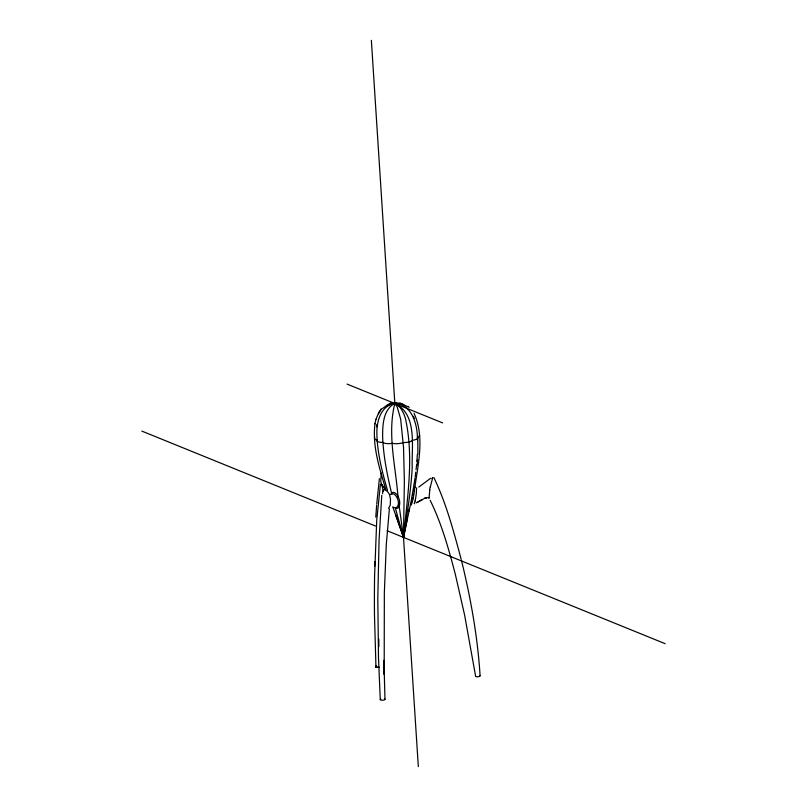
<?xml version="1.0" encoding="UTF-8"?>
<svg xmlns="http://www.w3.org/2000/svg" width="807" height="807" viewBox="0 0 807 807"><rect width="100%" height="100%" fill="white"/><g stroke="black" fill="none" stroke-linecap="round" stroke-linejoin="round"><path stroke-width="1.21" d="M414.324 503.275L414.354 503.79L415.091 501.127M417.875 454.099L417.794 437.616M376.718 426.802L376.859 424.502M461.433 560.28C470.723 598.229 477.663 636.874 480.104 675.913L479.933 676.185A2.673 0.787 -3.3 0 1 478.874 676.619L478.228 676.73A1.876 0.555 -3.3 0 1 477.542 676.77L476.897 676.75A2.915 0.857 -3.3 0 1 475.666 676.508L464.61 615.045L455.269 574.08C448.682 548.962 441.691 523.682 430.161 500.31M375.78 517.126L376.637 505.152M416.856 461.473L417.36 454.452M381.772 495.266L379.058 540.125L377.807 598.451L378.483 657.473L380.268 699.548A2.673 0.807 -3.9 0 0 380.823 700.052L382.195 700.214A2.653 0.797 -3.9 0 0 384.031 699.972L384.556 699.8A1.876 0.565 -3.9 0 0 384.868 699.598L384.979 699.397A2.915 0.878 -3.9 0 0 384.546 698.953M416.997 465.73L417.522 459.879M376.738 503.901L379.401 478.672M375.023 423.413C372.128 445.928 379.482 468.221 385.817 489.516M411.348 503.598L411.277 504.98L412.468 501.107A17.008 1.675 -80 0 0 412.982 498.887M415.212 476.856L415.766 472.105M416.049 469.735L416.604 464.983M389.388 508.924L386.311 544.211L384.344 592.711L384.182 674.47L383.94 660.297L384.969 699.296M404.236 530.976L403.5 537.391L392.787 506.857M411.419 503.054L411.711 501.056M429.838 489.778L428.981 498.373L428.931 497.445M381.186 473.77L381.308 473.124M415.04 478.026L411.439 499.805L403.5 537.391L400.07 527.344M415.555 498.635L415.666 497.939A11.601 1.21 -83.2 0 0 416.019 495.669A11.944 1.221 -83.2 0 0 416.341 493.329L416.583 487.842M414.859 487.448C418.228 463.309 424.775 436.486 414.011 413.265M411.974 499.503L412.115 498.676A17.008 1.574 -79.9 0 1 412.276 497.838M408.715 511.487L409.199 509.056M407.263 518.76L403.5 537.391L395.48 508.551M375.82 419.67L378.897 412.216L381.328 409.078M374.932 423.836L375.901 419.277M412.982 498.897L413.154 498.111A14.566 1.453 -80 0 0 414.011 493.813L414.889 486.792L414.526 487.69M430.383 486.833L432.734 477.532L431.967 478.642M413.628 491.16L414.263 488.598M390.961 494.338C392.787 489.375 397.851 494.6 398.567 497.616A14.566 10.703 39.9 0 1 399.626 501.45L399.687 502.176A17.008 12.488 39.9 0 1 399.636 504.274C399.667 506.251 397.992 509.731 395.642 507.916M381.277 473.447L380.722 481.093L383.456 491.312M378.533 413.759L381.217 408.937M380.299 699.467L380.349 699.397A1.876 0.565 -3.9 0 1 380.662 699.195L380.803 699.134M390.951 494.378C393.473 492.038 396.237 495.902 397.195 498.03A11.944 8.988 43.8 0 1 398.164 500.824A11.601 8.695 44.1 0 1 398.355 502.206L398.386 502.862A13.184 9.906 43.8 0 1 398.113 505.303L396.106 508.289L393.332 507.24M382.387 408.554L387.632 404.791L399.99 402.915L402.017 404.095M430.666 478.228L418.783 487.085M427.69 497.637L424.704 498.322L416.281 502.872M417.844 502.035L422.374 499.483M396.56 402.592C383.164 407.959 382.548 424.563 382.639 436.88C383.386 456.298 387.299 475.434 391.829 494.277M388.5 508.339L390.225 505.263L390.507 499.472A20.538 17.905 0.2 0 0 389.952 496.789C390.074 492.32 381.953 485.4 382.639 493.692M376.153 666.219L376.304 666.158A2.401 0.696 -3.9 0 0 375.971 667.076L376.607 667.197A2.915 0.837 -3.9 0 0 378.17 667.218L378.836 667.137M389.428 403.671L402.068 403.762L407.686 406.748M392.696 402.864C411.701 403.006 417.673 424.038 417.421 439.775M378.937 667.127A2.401 0.696 -3.9 0 1 375.971 667.076L375.608 666.834A2.653 0.767 -3.9 0 1 376.153 666.219M347.04 384.082L442.65 422.918M141.85 431.099L375.467 526.003M387.148 530.744L665.15 643.683M407.797 406.325L409.21 407.364M381.903 484.755L382.73 485.703A25.007 11.449 77.2 0 1 383.496 486.742M433.914 477.633C446.332 503.477 453.726 531.631 461.17 559.251M385.312 489.486L384.818 488.709A49.237 22.535 77.2 0 0 383.567 486.833M413.477 416.331L414.294 418.45M397.71 520.596L399.677 526.214M395.712 514.805L397.316 519.466M387.521 490.424C382.205 472.216 377.434 453.605 376.899 434.549C376.425 422.111 380.349 405.669 394.845 403.5C417.744 414.142 411.439 447.159 412.226 467.707C410.884 491.11 407.041 514.251 403.5 537.391L402.461 533.266M402.622 533.185L403.5 537.391C407.242 498.05 414.142 457.71 405.447 418.601A19.207 9.543 76.2 0 0 394.845 403.5A19.207 9.543 76.2 0 0 388.228 404.711M398.749 502.932L403.5 537.391L404.368 480.982L403.53 447.421L400.655 419.085L397.165 406.819L394.845 403.5C387.057 433.954 395.753 466.285 398.002 497.152M403.066 534.214L403.5 537.391L403.48 534.184M371.361 40.35L394.926 404.761M403.207 532.923L418.329 766.65M375.951 667.066L374.478 614.823A920.848 421.446 77.2 0 1 374.589 575.996L376.738 520.071L380.41 484.442A1.785 0.817 77.2 0 1 380.793 484.109A2.582 1.18 77.2 0 1 381.217 484.21A5.518 2.522 77.2 0 1 381.903 484.765M378.816 639.215L378.876 646.589M374.922 437.798A7.233 2.128 -3.7 0 0 377.101 440.067A7.233 2.128 -3.7 0 0 382.891 442.418A7.233 2.128 -3.7 0 0 392.454 443.336A7.233 2.128 -3.7 0 0 403.248 442.559A7.233 2.128 -3.7 0 0 412.367 440.319A7.233 2.128 -3.7 0 0 417.37 437.192A7.233 2.128 -3.7 0 0 419.257 434.923M374.72 566.262A822.363 408.342 76.2 0 1 374.831 561.541M412.75 495.276A14.566 1.342 -79.9 0 1 413.093 493.561M479.721 675.489A2.673 0.787 -3.3 0 1 479.943 675.6M415.544 498.504A13.184 1.261 -82.9 0 1 415.091 500.965M429.657 489.899A20.538 7.293 -73.2 0 1 430.202 486.883M426.459 497.717L424.704 498.312L426.459 497.717"/></g></svg>
